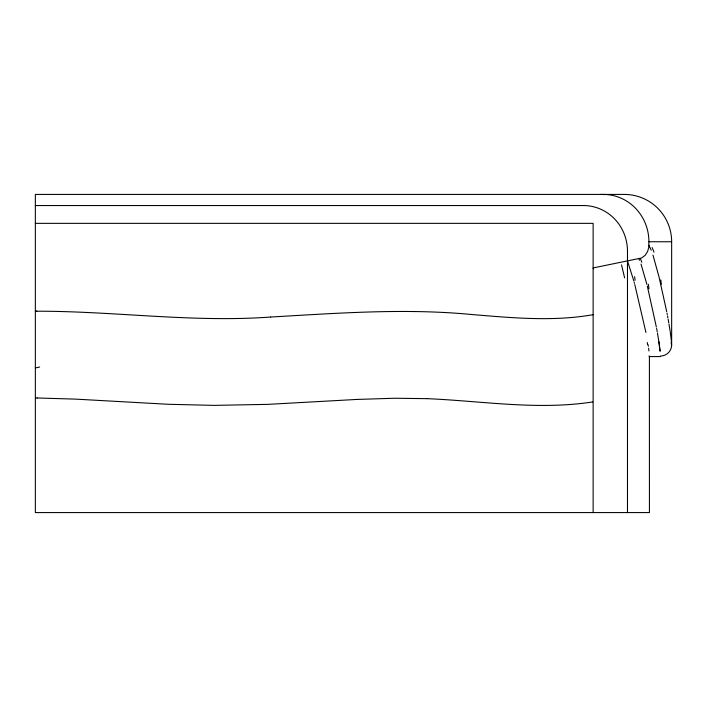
<?xml version="1.0" encoding="UTF-8"?>
<svg xmlns="http://www.w3.org/2000/svg" width="707" height="707" viewBox="0 0 707 707"><rect width="100%" height="100%" fill="white"/><g stroke="black" fill="none" stroke-linecap="round" stroke-linejoin="round"><path stroke-width="1.06" d="M627.48 512.575L627.48 251.215A45.672 44.046 -90 0 0 583.434 205.543L35.35 205.543M593.429 268.801L593.129 267.944L641.629 257.975L645.084 255.377L647.568 251.595L648.761 247.415L648.911 241.75A47.325 45.637 90 0 0 603.274 194.425M649.406 356.487L649.424 512.575L35.35 512.575L35.35 194.425L624.325 194.425A47.325 47.325 0 0 1 671.65 241.75L671.65 344.945A11.153 11.082 0 0 1 660.497 356.028M35.35 367.958L39.636 367.013M593.544 314.615C558.512 320.845 522.72 318.716 487.459 315.808L472.417 314.58C405.332 308.075 337.858 313.192 270.79 317.019M592.669 401.947C537.735 410.44 482.333 401.01 427.32 398.668M270.666 317.028C192.145 322.79 113.862 310.974 35.35 311.213L36.057 311.213M357.15 399.42L267.785 404.369L213.965 405.376L168.054 404.28L75.49 399.119L37.109 397.988M357.229 399.42L394.692 398.244L427.196 398.66M35.35 223.35L593.129 223.35L593.129 512.575M648.911 241.75L671.65 241.75M660.444 356.567L649.371 356.567A71.274 0.919 83.6 0 1 649.114 355.815M36.375 311.213L36.888 311.213M36.101 397.988L37.197 397.988M648.911 245.294L651.191 250.251M638.942 258.85L639.552 260.247M627.48 260.936L633.852 281.041M641.01 264.047L646.914 284.444M652.959 255.068L659.004 276.844L666.736 311.769M634.17 282.217L634.479 283.383M634.789 284.55L645.933 332.476M647.303 285.999L656.352 327.032M667.001 313.148L667.267 314.509M667.523 315.852L667.894 317.841M656.609 328.375L657.21 331.671M668.133 319.149L668.804 322.958M657.439 332.953L658.844 341.508M669.016 324.195L670.201 331.636M648.072 344.671L648.319 346.297M658.968 342.312L659.198 343.885M670.316 332.405L671.35 340.694M659.304 344.645L660.144 351.406M648.593 348.206L648.955 350.99M600.543 194.425A47.325 45.416 90 0 1 604.618 194.619M660.798 279.892A111.079 1.723 82.2 0 1 661.363 284.249M671.703 345.467A65.247 0.698 84.4 0 1 671.12 342.082M648.399 284.294A120.137 1.803 82.1 0 1 648.991 288.827M659.958 350.69A75.181 0.636 84.1 0 1 658.906 341.755M640.286 258.594A137.538 53.591 -77.1 0 1 641.841 262.315M652.119 247.547A150.043 50.78 -81 0 1 654.019 252.196M634.603 276.631A118.988 1.732 81.6 0 1 635.116 280.264M647.241 342.48A188.062 8.184 75.4 0 1 647.577 344.583M621.515 264.869A257.436 13.406 74.2 0 1 624.617 277.86"/></g></svg>
